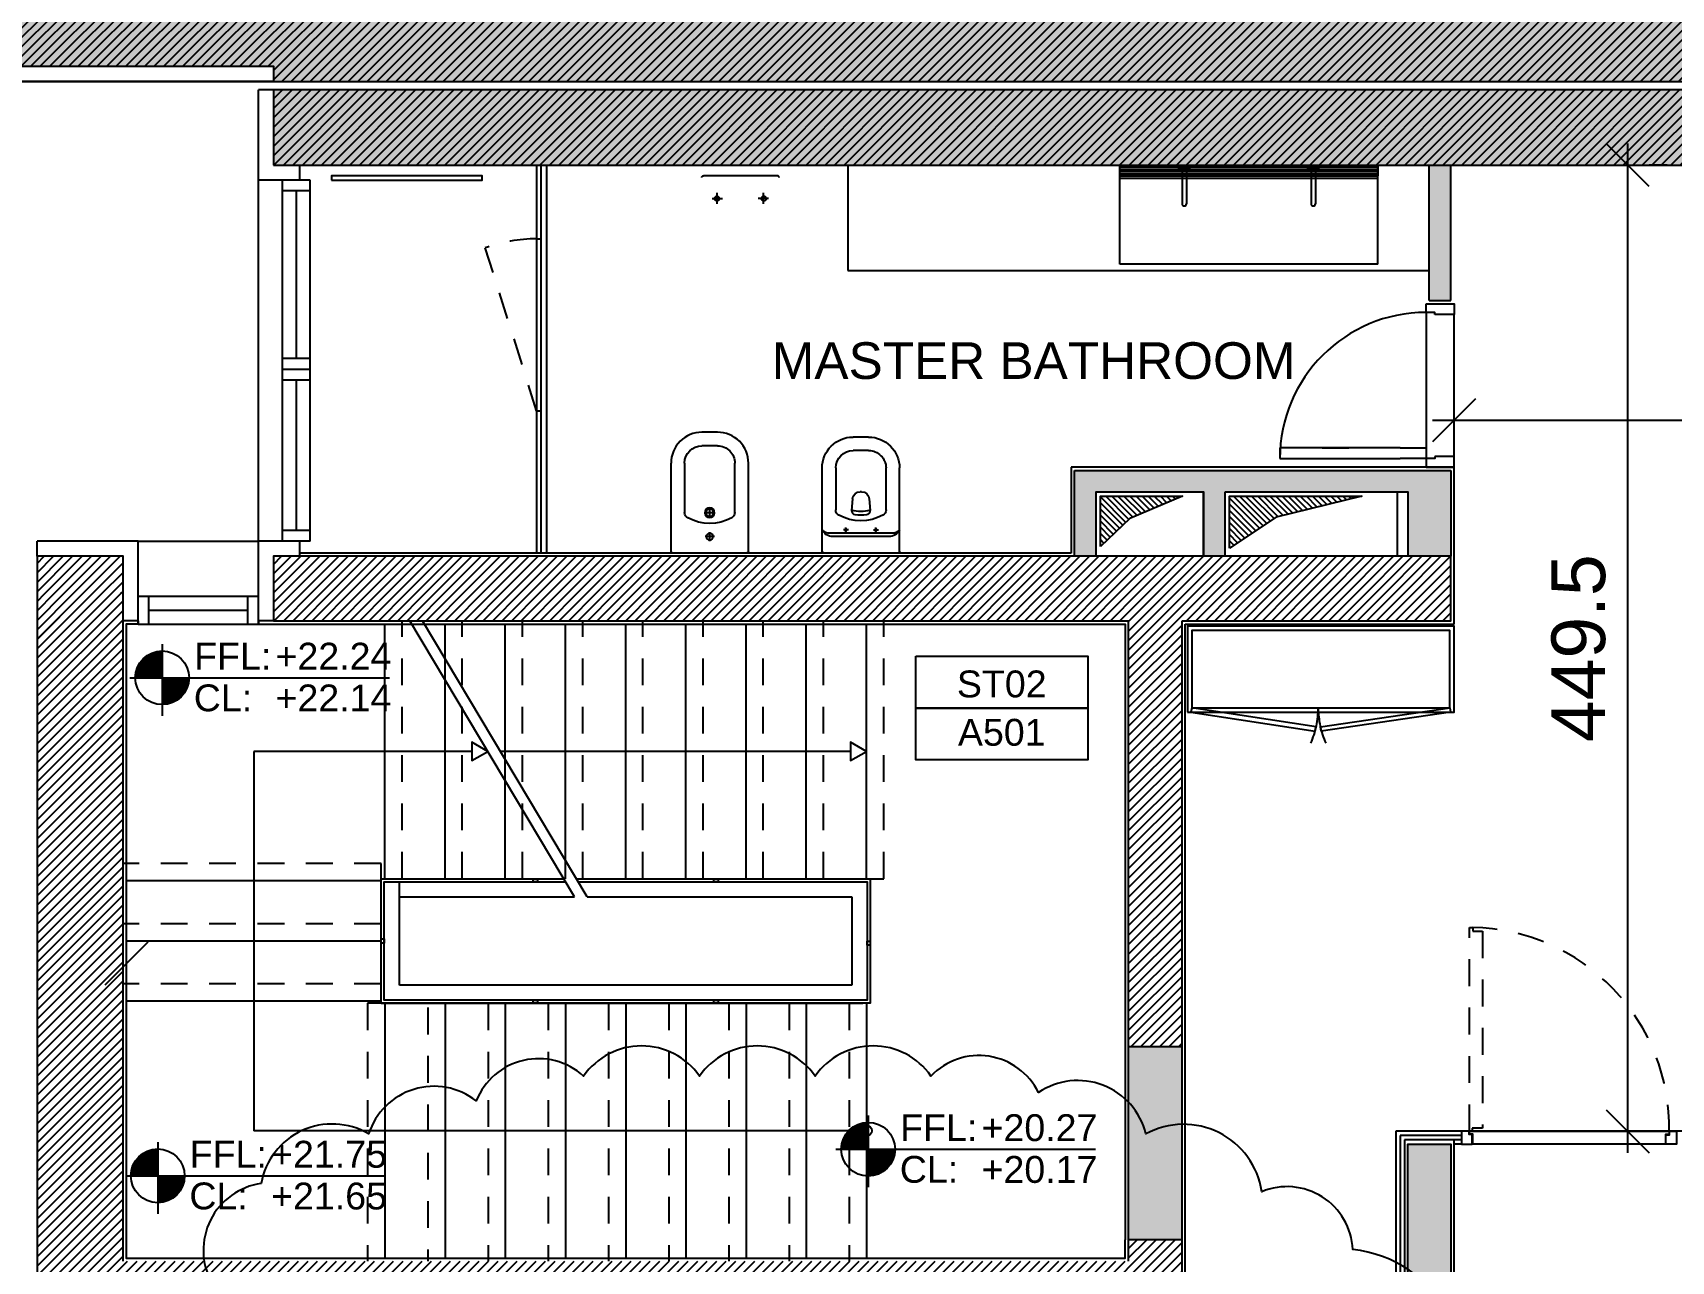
# Model space of a CAD drawing. Extents: x -1.7 to 43, y -165.8 to -101.1.
# Drawn here: x 27.35 to 34.97, y -145.3 to -139.58 of the extents above; entities that cross this region are included whole.
import ezdxf
from ezdxf.enums import TextEntityAlignment as Align

# ---------------------------------------------------------------- set-up
doc = ezdxf.new("R2010")
doc.units = 0
doc.header["$MEASUREMENT"] = 0
doc.header["$PDMODE"] = 35
doc.header["$PDSIZE"] = 0.3
for name, pattern in [('A205$1$HIDDEN2', [0.1875, 0.125, -0.0625]), ('HIDDEN', [0.375, 0.25, -0.125]), ('HIDDEN2', [0.1875, 0.125, -0.0625])]:
    doc.linetypes.add(name, pattern=pattern)
doc.layers.get('0').update_dxf_attribs({"linetype": 'CONTINUOUS'})
doc.layers.get('DEFPOINTS').update_dxf_attribs({"linetype": 'CONTINUOUS'})
for name, color, linetype in [('60%', 7, 'CONTINUOUS'), ('A-ALU', 9, 'CONTINUOUS'), ('A-ANNO-LEVL', 3, 'CONTINUOUS'), ('A-ANNO-STR-TAG', 7, 'CONTINUOUS'), ('A-AREAS', 6, 'CONTINUOUS'), ('a-dim', 3, 'CONTINUOUS'), ('A-DOORS', 1, 'CONTINUOUS'), ('A-FLOR-HRAL', 15, 'CONTINUOUS'), ('A-FLOR-PFIX', 61, 'CONTINUOUS'), ('A-FLOR-PRJ-2', 4, 'CONTINUOUS'), ('A-FLOR-STRS', 40, 'CONTINUOUS'), ('A-FLOR-STRS-ARO', 1, 'CONTINUOUS'), ('A-HATCH-CONC', 8, 'CONTINUOUS'), ('A-PLASTER', 8, 'CONTINUOUS'), ('A-PROJ1H', 9, 'HIDDEN2'), ('A-PROJECTION', 9, 'CONTINUOUS'), ('a-revetement', 1, 'CONTINUOUS'), ('a-shaft', 251, 'CONTINUOUS'), ('A-WALL', 4, 'CONTINUOUS'), ('areaexe', 2, 'CONTINUOUS'), ('DA-FLOR-FIXT', 1, 'CONTINUOUS'), ('DA-FLOR-FURN', 1, 'CONTINUOUS'), ('DA-PLAN-HAT', 21, 'CONTINUOUS'), ('DA-SAN', 4, 'CONTINUOUS'), ('DA-STR', 2, 'CONTINUOUS'), ('DA-WOOD DOOR', 7, 'CONTINUOUS'), ('FURNITURE', 2, 'CONTINUOUS'), ('HATCH', 8, 'CONTINUOUS'), ('PER-TEXT', 7, 'CONTINUOUS'), ('S-2ND-3RD-4-5-6TH$0$A-SHAFT 2-3-4-5-6', 8, 'CONTINUOUS'), ('S-2ND-3RD-4-5-6TH$0$A-STR 2-3-4-5-6', 2, 'CONTINUOUS'), ('WOOD PANELING', 1, 'CONTINUOUS')]:
    doc.layers.add(name, color=color, linetype=linetype)
doc.styles.add('A100-STEXT', font='ARIAL.TTF', dxfattribs={"height": 0.25})
doc.styles.add('BLOCK', font='ARIAL.TTF', dxfattribs={"width": 0.8, "height": 0.25})
doc.styles.add('HANA', font='ARIAL.TTF', dxfattribs={"oblique": 10, "height": 0.25})
doc.dimstyles.new('A100-DIM', dxfattribs={"dimtxt": 0.25, "dimasz": 0.2, "dimexe": 0.1, "dimexo": 0.3, "dimgap": 0.1, "dimtad": 1, "dimlfac": 100, "dimrnd": 0.5, "dimdsep": 46, "dimtxsty": 'A100-STEXT', "dimblk1": 'OBLIQUE', "dimblk2": 'OBLIQUE', "dimsah": 1, "dimcen": -0.05, "dimdle": 0.1, "dimclrd": 15, "dimclre": 15, "dimclrt": 256, "dimadec": 0, "dimazin": 0, "dimtfac": 0.28, "dimtix": 1, "dimtmove": 2, "dimatfit": 3, "dimldrblk": 'OBLIQUE', "dimfxl": 0, "dimtolj": 1, "dimarcsym": 0})
pattern_1 = [(45, (6e-11, -162.350143), (-0.022097087, 0.022097087), [])]
pattern_2 = [(45, (6e-11, -162.350143), (-0.022097087, 0.022097087), [])]
pattern_3 = [(315, (6e-11, -162.350143), (0.014142136, 0.014142136), [])]

# ---------------------------------------------------------------- blocks, each defined once
blk = doc.blocks.new('_OBLIQUE')
at = {"color": 0, "linetype": 'ByBlock'}
blk.add_line((-0.5, -0.5), (0.5, 0.5), dxfattribs=at)
blk = doc.blocks.new('ST_TAG')
at = {"color": 7}
for points in [[(-0.008, 0.00482), (0.008, 0.00482), (0.008, 0), (-0.008, 0)], [(-0.008, 0), (0.008, 0), (0.008, -0.00482), (-0.008, -0.00482)]]:
    blk.add_lwpolyline(points, close=True, dxfattribs=at)
at = {"color": 7, "style": 'BLOCK'}
blk.add_attdef('ST', text='', height=0.0025, dxfattribs=at).set_placement((0, 0.00225), align=Align.MIDDLE)
blk.add_attdef('DWG', text='', height=0.0025, rotation=360, dxfattribs=at).set_placement((0, -0.00225), align=Align.MIDDLE)
blk = doc.blocks.new('LVTAG_P')
for p, q in [((0, 0.00314), (0, -0.00353)), ((-0.00301, 0), (0.02113, 0))]:
    blk.add_line(p, q)
at = {"const_width": 0.0025}
for points in [[(0, 0.00125, 0.414214), (-0.00125, 0, 1)], [(0, -0.00125, 0.414214), (0.00125, 0, 1)]]:
    blk.add_lwpolyline(points, format="xyb", dxfattribs=at)
blk.add_circle((0, 0), 0.0025)
at = {"style": 'BLOCK'}
for s, p in [('FFL:', (0.00297, 0.00076)), ('CL:', (0.00294, -0.00312))]:
    blk.add_text(s, height=0.0025, dxfattribs=at).set_placement(p)
for p in [(0.01054, 0.00076), (0.01054, -0.00313)]:
    blk.add_attdef('+00.00', p, '', height=0.0025, dxfattribs=at)
blk = doc.blocks.new('A$C5D5B19F3')
at = {"layer": 'A-ALU'}
for p, q in [((28.5084, 22.08), (28.5084, 20.4)), ((28.6384, 22.08), (28.5084, 22.08)), ((28.6384, 22.03), (28.5084, 22.03)), ((28.5734, 22.03), (28.5734, 21.25)), ((28.6384, 20.765), (28.6384, 22.08)), ((28.6384, 21.25), (28.5084, 21.25)), ((28.6384, 21.2), (28.5084, 21.2)), ((28.6384, 21.2), (28.5084, 21.2)), ((28.6384, 21.15), (28.5084, 21.15)), ((28.5734, 21.15), (28.5734, 20.45)), ((28.6384, 20.4), (28.6384, 20.765)), ((28.6384, 20.45), (28.5084, 20.45)), ((28.6384, 20.4), (28.5084, 20.4)), ((27.8384, 20.145), (28.3984, 20.145)), ((27.8384, 20.015), (27.8384, 20.145)), ((27.8884, 20.015), (27.8884, 20.145)), ((28.3484, 20.015), (28.3484, 20.145)), ((28.3984, 20.015), (28.3984, 20.145)), ((27.8884, 20.08), (28.3484, 20.08)), ((27.8384, 20.015), (28.3984, 20.015))]:
    blk.add_line(p, q, dxfattribs=at)
blk = doc.blocks.new('A$C30242299')
for p, q in [((0, 351), (0, 9)), ((9, 360), (418.5, 360)), ((188.1, 297), (418.5, 297)), ((54.9, 180), (98.1, 180)), ((76.5, 201.6), (76.5, 158.4)), ((166.5, 180), (209.7, 180)), ((188.1, 201.6), (188.1, 158.4)), ((499.5, 216), (499.5, 144)), ((418.5, 63), (188.1, 63)), ((9, 0), (418.5, 0))]:
    blk.add_line(p, q)
at = {"elevation": 0}
blk.add_lwpolyline([(418.5, 360, -0.414214), (562.5, 216), (562.5, 144, -0.414214), (418.5, 0, -0.414214)], format="xyb", dxfattribs=at)
for centre, radius in [((76.5, 180, 0), 15.8), ((188.1, 180, 0), 22.5), ((188.1, 180, 0), 18)]:
    blk.add_circle(centre, radius)
for centre, radius, start, end in [((9, 351, 0), 9, 90, 180), ((353.3, 180, 0), 215.3, 151.70062, 208.29938), ((189, 268.3, 0), 28.7, 91.68932, 151.42422), ((418.5, 216, 0), 81, 0, 90), ((189, 91.7, 0), 28.7, 208.57578, 268.31068), ((418.5, 144, 0), 81, 270, 0), ((9, 9, 0), 9, 180, 270)]:
    blk.add_arc(centre, radius, start, end)
blk = doc.blocks.new('A$C7C304EB7')
for p, q in [((0, 351), (0, 9)), ((9, 360), (396, 360)), ((76.8, 310.8), (76.8, 49.2)), ((92.6, 328.9), (92.6, 31.1)), ((96.8, 249.7), (119.8, 249.7)), ((108.3, 238.2), (108.3, 261.3)), ((200.6, 297), (396, 297)), ((252.5, 218.8), (198.9, 223.2)), ((285.5, 182.9), (285.5, 177.1)), ((477, 216), (477, 144)), ((540, 216), (540, 144)), ((96.8, 110.2), (119.8, 110.2)), ((108.3, 121.8), (108.3, 98.7)), ((252.5, 141.2), (198.9, 136.8)), ((396, 63), (200.6, 63)), ((9, 0), (396, 0))]:
    blk.add_line(p, q)
at = {"elevation": 0}
for points in [[(198.9, 136.8, -0.395048), (179.6, 152, -0.074647), (179.6, 208, -0.395048), (198.9, 223.2)], [(201, 137, -0.128466), (201, 223)]]:
    blk.add_lwpolyline(points, format="xyb", dxfattribs=at)
for centre in [(108.3, 249.7, 0), (108.3, 110.2, 0)]:
    blk.add_circle(centre, 4.5)
for centre, radius, start, end in [((9, 351, 0), 9, 90, 180), ((131.8, 310.3, 0), 55, 115.29995, 180.54723), ((135.9, 326.5, 0), 43.4, 129.46382, 183.14316), ((396, 216, 0), 144, 0, 90), ((365.8, 180, 0), 215.3, 151.70062, 208.29938), ((201.4, 268.3, 0), 28.7, 91.68932, 151.42422), ((396, 216, 0), 81, 0, 90), ((249.5, 182.9, 0), 36, 0, 85.23636), ((249.5, 177.1, 0), 36, 274.76364, 0), ((201.4, 91.7, 0), 28.7, 208.57578, 268.31068), ((396, 144, 0), 81, 270, 0), ((396, 144, 0), 144, 270, 0), ((9, 9, 0), 9, 180, 270), ((131.8, 49.7, 0), 55, 179.45277, 244.70005), ((135.9, 33.5, 0), 43.4, 176.85684, 230.53618)]:
    blk.add_arc(centre, radius, start, end)
blk = doc.blocks.new('A$C1806272C')
at = {"layer": 'DA-SAN', "xscale": -0.0009999999999763531, "yscale": 0.0009999999999763531, "zscale": 0.001000000000001222, "rotation": 180}
for name, p in [('A$C30242299', (-0.54, 0.8829)), ('A$C7C304EB7', (-0.54, 0.18))]:
    blk.add_blockref(name, p, dxfattribs=at)
blk = doc.blocks.new('*D230')
at = {"layer": '60%', "color": 15, "lineweight": -2}
for p, q in [((34.7656, -140.1001), (34.7656, -144.7951)), ((34.9497, -140.2001), (34.8656, -140.2001)), ((34.9497, -144.6951), (34.8656, -144.6951))]:
    blk.add_line(p, q, dxfattribs=at)
at = {"layer": 'DEFPOINTS', "color": 0}
for p in [(34.6497, -140.2001), (34.6497, -144.6951), (34.7656, -144.6951)]:
    blk.add_point(p, dxfattribs=at)
at = {"layer": '60%', "color": 15, "lineweight": -2, "xscale": 0.2, "yscale": 0.2, "zscale": 0.2}
for p, rotation in [((34.7656, -140.2001), 90), ((34.7656, -144.6951), 270)]:
    blk.add_blockref('_OBLIQUE', p, dxfattribs=dict(at, rotation=rotation))
at = {"layer": '60%', "insert": (34.5379, -142.4476), "char_height": 0.25, "attachment_point": 5, "rotation": 90, "style": 'A100-STEXT'}
blk.add_mtext('\\A1;449.5', dxfattribs=at)
blk = doc.blocks.new('*D231')
at = {"layer": '60%', "color": 15, "lineweight": -2}
for p, q in [((33.9584, -141.3051), (33.9584, -141.2868)), ((38.9534, -141.3051), (38.9534, -141.2868)), ((33.8584, -141.3868), (39.0534, -141.3868))]:
    blk.add_line(p, q, dxfattribs=at)
at = {"layer": 'DEFPOINTS', "color": 0}
for p in [(38.9534, -141.3868), (33.9584, -141.6051), (38.9534, -141.6051)]:
    blk.add_point(p, dxfattribs=at)
at = {"layer": '60%', "color": 15, "lineweight": -2, "xscale": 0.2, "yscale": 0.2, "zscale": 0.2, "rotation": 180}
blk.add_blockref('_OBLIQUE', (33.9584, -141.3868), dxfattribs=at)
at = {"layer": '60%', "color": 15, "lineweight": -2, "xscale": 0.2, "yscale": 0.2, "zscale": 0.2}
blk.add_blockref('_OBLIQUE', (38.9534, -141.3868), dxfattribs=at)
at = {"layer": '60%', "insert": (36.4559, -141.1592), "char_height": 0.25, "attachment_point": 5, "style": 'A100-STEXT'}
blk.add_mtext('\\A1;499.5', dxfattribs=at)

msp = doc.modelspace()

# ---------------------------------------------------------------- hatches: boundary and pattern name
at = {"layer": 'A-HATCH-CONC'}
h = msp.add_hatch(dxfattribs=at)
h.set_pattern_fill('ANSI31', color=256, scale=0.25, style=0)
h.set_pattern_definition(pattern_1)
h.paths.add_polyline_path([(41.83837, -139.41014), (26.70837, -139.41014), (26.70837, -139.74014), (28.46837, -139.74014), (28.46837, -139.81014), (41.83837, -139.81014)])
h = msp.add_hatch(dxfattribs=at)
h.set_pattern_fill('ANSI31', color=256, scale=0.25, style=0)
h.set_pattern_definition(pattern_2)
h.paths.add_polyline_path([(41.83837, -139.41014), (26.70837, -139.41014), (26.70837, -139.74014), (28.46837, -139.74014), (28.46837, -139.81014), (41.83837, -139.81014)])
h = msp.add_hatch(dxfattribs=at)
h.set_pattern_fill('ANSI31', color=256, scale=0.25, style=0)
h.set_pattern_definition(pattern_1)
h.paths.add_polyline_path([(41.83837, -139.85014), (28.46837, -139.85014), (28.46837, -140.20014), (41.83837, -140.20014)])
h = msp.add_hatch(dxfattribs=at)
h.set_pattern_fill('ANSI31', color=256, scale=0.25, style=0)
h.set_pattern_definition(pattern_1)
h.paths.add_polyline_path([(41.83837, -139.85014), (28.46837, -139.85014), (28.46837, -140.20014), (41.83837, -140.20014)])
h = msp.add_hatch(dxfattribs=at)
h.set_pattern_fill('ANSI31', color=256, scale=0.25, style=0)
h.set_pattern_definition(pattern_2)
h.paths.add_polyline_path([(41.83837, -139.85014), (28.46837, -139.85014), (28.46837, -140.20014), (41.83837, -140.20014)])
h = msp.add_hatch(dxfattribs=at)
h.set_pattern_fill('ANSI31', color=256, scale=0.25, style=0)
h.set_pattern_definition(pattern_2)
h.paths.add_polyline_path([(27.76837, -142.02014), (27.43837, -142.02014), (27.36837, -142.02014), (27.36837, -142.19356), (27.76837, -142.19356)])
h = msp.add_hatch(dxfattribs=at)
h.set_pattern_fill('ANSI31', color=256, scale=0.25, style=0)
h.set_pattern_definition(pattern_2)
h.paths.add_polyline_path([(33.94337, -142.02014), (33.69337, -142.02014), (33.69337, -142.02014), (32.89337, -142.02014), (32.79337, -142.02014), (32.79337, -142.02014), (32.29337, -142.02014), (28.46837, -142.02014), (28.46837, -142.19356), (33.94337, -142.19356)])
h = msp.add_hatch(dxfattribs=at)
h.set_pattern_fill('ANSI31', color=256, scale=0.25, style=0)
h.set_pattern_definition(pattern_2)
h.paths.add_polyline_path([(27.76837, -145.70014), (29.36837, -145.70014), (29.36837, -145.65014), (29.66837, -145.65014), (29.66837, -146.05014), (29.91837, -146.05014), (29.91837, -145.70014), (32.69337, -145.70014), (32.69337, -145.20014), (32.44337, -145.20014), (32.44337, -145.30014), (27.76837, -145.30014), (27.76837, -142.19356), (27.36837, -142.19356), (27.36837, -158.78014), (27.76837, -158.78014), (27.76837, -149.50014), (29.61837, -149.50014), (29.91837, -149.50014), (29.91837, -149.25014), (29.91837, -148.85014), (29.66837, -148.85014), (29.66837, -149.25014), (29.36837, -149.25014), (29.36837, -149.20014), (27.76837, -149.20014)])
h = msp.add_hatch(dxfattribs=at)
h.set_pattern_fill('ANSI31', color=256, scale=0.25, style=0)
h.set_pattern_definition(pattern_2)
h.paths.add_polyline_path([(32.69337, -142.32014), (33.94337, -142.32014), (33.94337, -142.19356), (28.46837, -142.19356), (28.46837, -142.32014), (32.44337, -142.32014), (32.44337, -144.30014), (32.69337, -144.30014)])
at = {"layer": 'a-shaft'}
h = msp.add_hatch(dxfattribs=at)
h.set_pattern_fill('_USER', color=256, scale=0.02, angle=315, style=0, pattern_type=0)
h.set_pattern_definition(pattern_3)
h.paths.add_polyline_path([(32.69534, -141.74014), (32.31337, -141.74014), (32.31337, -141.97382), (32.45094, -141.8442)])
h = msp.add_hatch(dxfattribs=at)
h.set_pattern_fill('_USER', color=256, scale=0.02, angle=315, style=0, pattern_type=0)
h.set_pattern_definition(pattern_3)
h.paths.add_polyline_path([(33.52885, -141.74014), (32.91337, -141.74014), (32.91337, -141.98284), (33.13076, -141.83839)])
at = {"layer": 'DA-PLAN-HAT'}
for points in [[(33.94337, -140.20014), (33.84337, -140.20014), (33.84337, -140.83014), (33.94337, -140.83014)], [(33.94337, -141.62014), (32.19337, -141.62014), (32.19337, -142.02014), (32.29337, -142.02014), (32.29337, -141.72014), (32.79337, -141.72014), (32.79337, -142.02014), (32.89337, -142.02014), (32.89337, -141.72014), (33.74337, -141.72014), (33.74337, -142.02014), (33.94337, -142.02014)], [(32.69337, -144.30014), (32.44337, -144.30014), (32.44337, -145.20014), (32.69337, -145.20014)]]:
    msp.add_hatch(color=256, dxfattribs=at).paths.add_polyline_path(points)
h = msp.add_hatch(color=256, dxfattribs=at)
h.paths.add_polyline_path([(33.94337, -145.55014), (33.94337, -144.75514), (33.74337, -144.75514), (33.74337, -149.35014), (32.49337, -149.35014), (32.49337, -149.75014), (32.64837, -149.75014), (32.64837, -149.50014), (33.41837, -149.50014), (33.94337, -149.50014)])
h.paths.add_polyline_path([(33.26837, -149.75014), (29.71837, -149.75014), (29.71837, -149.50014), (29.61837, -149.50014), (29.61837, -149.75014), (27.76837, -149.75014), (27.76837, -149.90014), (30.01837, -149.90014), (30.01837, -150.55014), (30.16837, -150.55014), (30.16837, -149.90014), (33.26837, -149.90014)])
h.paths.add_polyline_path([(33.26837, -150.63014), (33.41837, -150.63014), (33.41837, -149.50014), (33.26837, -149.50014)])
at = {"layer": 'HATCH'}
for points in [[(41.83837, -139.41014), (26.70837, -139.41014), (26.70837, -139.74014), (28.46837, -139.74014), (28.46837, -139.81014), (41.83837, -139.81014)], [(41.83837, -139.85014), (28.46837, -139.85014), (28.46837, -140.20014), (41.83837, -140.20014)]]:
    msp.add_hatch(color=256, dxfattribs=at).paths.add_polyline_path(points)

# ---------------------------------------------------------------- linework, layer by layer
for points in [[(30.45978, -140.25754, 0), (30.45982, -140.25729, 0), (30.45996, -140.25661, 0), (30.46026, -140.25563, 0), (30.46073, -140.25446, 0), (30.46143, -140.25323, 0), (30.46238, -140.25206, 0), (30.46363, -140.25108, 0), (30.46522, -140.2504, 0), (30.46718, -140.25014, 0)], [(30.81237, -140.25014, 0), (30.80054, -140.25014, 0), (30.76881, -140.25014, 0), (30.72288, -140.25014, 0), (30.66842, -140.25014, 0), (30.61113, -140.25014, 0), (30.55667, -140.25014, 0), (30.51074, -140.25014, 0), (30.47902, -140.25014, 0), (30.46718, -140.25014, 0)], [(30.81978, -140.25754, 0), (30.81974, -140.25729, 0), (30.81959, -140.25661, 0), (30.8193, -140.25563, 0), (30.81882, -140.25446, 0), (30.81813, -140.25323, 0), (30.81717, -140.25206, 0), (30.81592, -140.25108, 0), (30.81433, -140.2504, 0), (30.81237, -140.25014, 0)], [(30.50875, -140.35549, 0), (30.5104, -140.35549, 0), (30.51482, -140.35549, 0), (30.52123, -140.35549, 0), (30.52882, -140.35549, 0), (30.5368, -140.35549, 0), (30.54439, -140.35549, 0), (30.55079, -140.35549, 0), (30.55521, -140.35549, 0), (30.55686, -140.35549, 0)], [(30.53003, -140.34439, 0), (30.53203, -140.34457, 0), (30.53391, -140.34508, 0), (30.53564, -140.34591, 0), (30.53719, -140.347, 0), (30.53852, -140.34834, 0), (30.53962, -140.34989, 0), (30.54044, -140.35162, 0), (30.54096, -140.3535, 0), (30.54114, -140.35549, 0), (30.54114, -140.35549, 0), (30.54096, -140.35749, 0), (30.54044, -140.35937, 0), (30.53962, -140.3611, 0), (30.53852, -140.36265, 0), (30.53719, -140.36398, 0), (30.53564, -140.36508, 0), (30.53391, -140.3659, 0), (30.53203, -140.36642, 0), (30.53003, -140.36659, 0), (30.53003, -140.36659, 0), (30.52804, -140.36642, 0), (30.52616, -140.3659, 0), (30.52443, -140.36508, 0), (30.52288, -140.36398, 0), (30.52154, -140.36265, 0), (30.52045, -140.3611, 0), (30.51962, -140.35937, 0), (30.51911, -140.35749, 0), (30.51893, -140.35549, 0), (30.51893, -140.35549, 0), (30.51911, -140.3535, 0), (30.51962, -140.35162, 0), (30.52045, -140.34989, 0), (30.52154, -140.34834, 0), (30.52288, -140.347, 0), (30.52443, -140.34591, 0), (30.52616, -140.34508, 0), (30.52804, -140.34457, 0), (30.53003, -140.34439, 0)], [(30.53096, -140.38047, 0), (30.53096, -140.3787, 0), (30.53096, -140.37393, 0), (30.53096, -140.36704, 0), (30.53096, -140.35887, 0), (30.53096, -140.35027, 0), (30.53096, -140.34209, 0), (30.53096, -140.3352, 0), (30.53096, -140.33044, 0), (30.53096, -140.32866, 0)], [(30.76966, -140.35549, 0), (30.76801, -140.35549, 0), (30.76359, -140.35549, 0), (30.75719, -140.35549, 0), (30.7496, -140.35549, 0), (30.74161, -140.35549, 0), (30.73402, -140.35549, 0), (30.72762, -140.35549, 0), (30.7232, -140.35549, 0), (30.72155, -140.35549, 0)], [(30.74838, -140.34439, 0), (30.75038, -140.34457, 0), (30.75226, -140.34508, 0), (30.75399, -140.34591, 0), (30.75554, -140.347, 0), (30.75687, -140.34834, 0), (30.75797, -140.34989, 0), (30.75879, -140.35162, 0), (30.75931, -140.3535, 0), (30.75949, -140.35549, 0), (30.75949, -140.35549, 0), (30.75931, -140.35749, 0), (30.75879, -140.35937, 0), (30.75797, -140.3611, 0), (30.75687, -140.36265, 0), (30.75554, -140.36398, 0), (30.75399, -140.36508, 0), (30.75226, -140.3659, 0), (30.75038, -140.36642, 0), (30.74838, -140.36659, 0), (30.74838, -140.36659, 0), (30.74639, -140.36642, 0), (30.74451, -140.3659, 0), (30.74278, -140.36508, 0), (30.74123, -140.36398, 0), (30.73989, -140.36265, 0), (30.7388, -140.3611, 0), (30.73797, -140.35937, 0), (30.73746, -140.35749, 0), (30.73728, -140.35549, 0), (30.73728, -140.35549, 0), (30.73746, -140.3535, 0), (30.73797, -140.35162, 0), (30.7388, -140.34989, 0), (30.73989, -140.34834, 0), (30.74123, -140.347, 0), (30.74278, -140.34591, 0), (30.74451, -140.34508, 0), (30.74639, -140.34457, 0), (30.74838, -140.34439, 0)], [(30.74746, -140.38047, 0), (30.74746, -140.3787, 0), (30.74746, -140.37393, 0), (30.74746, -140.36704, 0), (30.74746, -140.35887, 0), (30.74746, -140.35027, 0), (30.74746, -140.34209, 0), (30.74746, -140.3352, 0), (30.74746, -140.33044, 0), (30.74746, -140.32866, 0)]]:
    msp.add_polyline3d(points)
at = {"layer": 'A-ALU'}
for p, q in [((29.69151, -140.20014), (29.69151, -142.00514)), ((29.71151, -140.20014), (29.71151, -142.00514)), ((28.63837, -140.27014), (28.50837, -140.27014)), ((28.63837, -140.32014), (28.50837, -140.32014)), ((29.69151, -140.54274), (29.71151, -140.54274)), ((29.69151, -141.34274), (29.71151, -141.34274))]:
    msp.add_line(p, q, dxfattribs=at)
at = {"layer": 'A-ALU', "linetype": 'HIDDEN2'}
msp.add_line((29.69151, -141.34274), (29.45299, -140.58463), dxfattribs=at)
msp.add_arc((29.69151, -141.24274), 0.7, 90.000011, 109.921303, dxfattribs=at)
at = {"layer": 'A-AREAS'}
msp.add_line((26.63837, -139.81014), (41.90837, -139.81014), dxfattribs=at)
at = {"layer": 'a-dim', "color": 15}
msp.add_line((27.78337, -143.61764), (27.78337, -144.01589), dxfattribs=at)
at = {"layer": 'A-DOORS', "color": 8}
for p, q in [((33.82837, -140.88514), (33.82837, -141.56514)), ((33.95837, -141.55514), (33.95837, -140.89514))]:
    msp.add_line(p, q, dxfattribs=at)
at = {"layer": 'A-DOORS'}
for p, q in [((33.14837, -141.51514), (33.14837, -141.56514)), ((33.26837, -141.51514), (33.14837, -141.51514)), ((33.14837, -141.56514), (33.26837, -141.56514)), ((33.70837, -141.51514), (33.26837, -141.51514)), ((33.26837, -141.56514), (33.70837, -141.56514)), ((33.34537, -141.51514), (33.46837, -141.51514)), ((33.34537, -141.56514), (33.46837, -141.56514)), ((33.70837, -141.51514), (33.82837, -141.51514)), ((33.82837, -141.56514), (33.70837, -141.56514)), ((33.82837, -141.51514), (33.82837, -141.56514))]:
    msp.add_line(p, q, dxfattribs=at)
for points in [[(33.86837, -140.89514), (33.86837, -140.88514), (33.82837, -140.88514), (33.82837, -140.84514)], [(33.82837, -140.84514), (33.95837, -140.84514), (33.95837, -140.89514), (33.86837, -140.89514)], [(33.86837, -141.55514), (33.86837, -141.56514), (33.82837, -141.56514), (33.82837, -141.60514)], [(33.82837, -141.60514), (33.95837, -141.60514), (33.95837, -141.55514), (33.86837, -141.55514)]]:
    msp.add_lwpolyline(points, dxfattribs=at)
msp.add_arc((33.82867, -141.56545), 0.6803, 90.025443, 179.974557, dxfattribs=at)
at = {"layer": 'A-FLOR-HRAL'}
for p, q in [((29.86847, -143.60504), (29.10263, -142.32002)), ((29.92605, -143.60504), (29.16022, -142.32002)), ((29.05337, -144.01504), (29.05337, -143.53504)), ((29.05337, -143.60504), (29.86847, -143.60504)), ((29.92605, -143.60504), (31.15837, -143.60504)), ((31.15837, -143.60504), (31.15837, -144.01504)), ((31.15837, -144.01504), (29.05337, -144.01504)), ((28.96837, -144.10004), (31.20837, -144.10004))]:
    msp.add_line(p, q, dxfattribs=at)
for points in [[(30.01539, -143.52004), (31.24337, -143.52004), (31.24337, -144.10004), (28.96837, -144.10004), (28.96837, -143.52004), (29.81781, -143.52004)], [(29.87539, -143.52004), (31.24337, -143.52004), (31.24337, -144.10004), (28.96837, -144.10004), (28.96837, -143.52004), (29.81781, -143.52004)], [(29.88433, -143.53504), (31.22837, -143.53504), (31.22837, -144.08504), (28.98337, -144.08504), (28.98337, -143.53504), (29.82675, -143.53504)], [(29.87539, -143.52004), (29.95781, -143.52004)]]:
    msp.add_lwpolyline(points, dxfattribs=at)
for points in [[(29.67587, -143.53504), (29.67587, -143.52004), (29.69587, -143.52004), (29.69587, -143.53504)], [(30.51587, -143.53504), (30.51587, -143.52004), (30.53587, -143.52004), (30.53587, -143.53504)], [(28.96837, -143.80004), (28.98337, -143.80004), (28.98337, -143.82004), (28.96837, -143.82004)], [(31.22837, -143.81004), (31.24337, -143.81004), (31.24337, -143.83004), (31.22837, -143.83004)], [(29.67587, -144.10004), (29.67587, -144.08504), (29.69587, -144.08504), (29.69587, -144.10004)], [(30.51587, -144.10004), (30.51587, -144.08504), (30.53587, -144.08504), (30.53587, -144.10004)]]:
    msp.add_lwpolyline(points, close=True, dxfattribs=at)
at = {"layer": 'A-FLOR-PFIX'}
msp.add_lwpolyline([(28.73837, -140.27014), (29.43837, -140.27014), (29.43837, -140.25014), (28.73837, -140.25014)], close=True, dxfattribs=at)
at = {"layer": 'A-FLOR-PRJ-2', "color": 8, "linetype": 'A205$1$HIDDEN2'}
for p, q in [((32.40337, -140.25014), (32.40337, -140.20014)), ((33.60337, -140.25014), (32.40337, -140.25014))]:
    msp.add_line(p, q, dxfattribs=at)
at = {"layer": 'A-FLOR-STRS'}
for p, q in [((28.98587, -143.52004), (28.98587, -142.33504)), ((29.26587, -143.52004), (29.26587, -142.33504)), ((29.54587, -143.52004), (29.54587, -142.33504)), ((29.82587, -143.52004), (29.82587, -142.33504)), ((30.10587, -143.52004), (30.10587, -142.33504)), ((30.38587, -143.52004), (30.38587, -142.33504)), ((30.66587, -143.52004), (30.66587, -142.33504)), ((30.94587, -143.52004), (30.94587, -142.33504)), ((31.22587, -143.52004), (31.22587, -142.33504)), ((28.96837, -143.53004), (27.78337, -143.53004)), ((28.96837, -143.81004), (27.78337, -143.81004)), ((28.96837, -144.09004), (27.78337, -144.09004)), ((28.98587, -144.10004), (28.98587, -145.28504)), ((29.26587, -144.10004), (29.26587, -145.28504)), ((29.54587, -144.10004), (29.54587, -145.28504)), ((29.82587, -144.10004), (29.82587, -145.28504)), ((30.10587, -144.10004), (30.10587, -145.28504)), ((30.38587, -144.10004), (30.38587, -145.28504)), ((30.66587, -144.10004), (30.66587, -145.28504)), ((30.94587, -144.10004), (30.94587, -145.28504)), ((31.22587, -144.10004), (31.22587, -145.28504))]:
    msp.add_line(p, q, dxfattribs=at)
at = {"layer": 'A-FLOR-STRS-ARO'}
for p, q in [((28.37587, -142.92754), (28.37587, -144.69254)), ((29.3897, -142.92754), (28.37587, -142.92754)), ((31.15087, -142.92754), (29.52228, -142.92754)), ((31.22587, -144.69254), (28.37587, -144.69254))]:
    msp.add_line(p, q, dxfattribs=at)
for points in [[(29.4647, -142.92754), (29.3897, -142.88424), (29.3897, -142.97084)], [(31.22587, -142.92754), (31.15087, -142.88424), (31.15087, -142.97084)]]:
    msp.add_lwpolyline(points, close=True, dxfattribs=at)
msp.add_circle((31.22587, -144.69254), 0.025, dxfattribs=at)
at = {"layer": 'A-HATCH-CONC'}
for p, q in [((27.36837, -142.22962), (27.40443, -142.19356)), ((27.36837, -142.27381), (27.44862, -142.19356)), ((27.36837, -142.31801), (27.49281, -142.19356)), ((27.36837, -142.3622), (27.53701, -142.19356)), ((27.36837, -142.4064), (27.5812, -142.19356)), ((27.36837, -142.45059), (27.6254, -142.19356)), ((27.36837, -142.49478), (27.66959, -142.19356)), ((27.36837, -142.53898), (27.71378, -142.19356)), ((27.36837, -142.58317), (27.75798, -142.19356)), ((27.36837, -142.62737), (27.76837, -142.22737)), ((27.36837, -142.67156), (27.76837, -142.27156)), ((27.36837, -142.71576), (27.76837, -142.31576)), ((27.36837, -142.75995), (27.76837, -142.35995)), ((27.36837, -142.80414), (27.76837, -142.40414)), ((27.36837, -142.84834), (27.76837, -142.44834)), ((27.36837, -142.89253), (27.76837, -142.49253)), ((27.36837, -142.93673), (27.76837, -142.53673)), ((27.36837, -142.98092), (27.76837, -142.58092)), ((27.36837, -143.02511), (27.76837, -142.62511)), ((27.36837, -143.06931), (27.76837, -142.66931)), ((27.36837, -143.1135), (27.76837, -142.7135)), ((27.36837, -143.1577), (27.76837, -142.7577)), ((27.36837, -143.20189), (27.76837, -142.80189)), ((27.36837, -143.24609), (27.76837, -142.84609)), ((27.36837, -143.29028), (27.76837, -142.89028)), ((27.36837, -143.33447), (27.76837, -142.93447)), ((27.36837, -143.37867), (27.76837, -142.97867)), ((27.36837, -143.42286), (27.76837, -143.02286)), ((27.36837, -143.46706), (27.76837, -143.06706)), ((27.36837, -143.51125), (27.76837, -143.11125)), ((27.36837, -143.55544), (27.76837, -143.15544)), ((27.36837, -143.59964), (27.76837, -143.19964)), ((27.36837, -143.64383), (27.76837, -143.24383)), ((27.36837, -143.68803), (27.76837, -143.28803)), ((27.36837, -143.73222), (27.76837, -143.33222)), ((27.36837, -143.77642), (27.76837, -143.37642)), ((27.36837, -143.82061), (27.76837, -143.42061)), ((27.36837, -143.8648), (27.76837, -143.4648)), ((27.36837, -143.909), (27.76837, -143.509)), ((27.36837, -143.95319), (27.76837, -143.55319)), ((27.36837, -143.99739), (27.76837, -143.59739)), ((27.36837, -144.04158), (27.76837, -143.64158)), ((27.36837, -144.08577), (27.76837, -143.68577)), ((27.36837, -144.12997), (27.76837, -143.72997)), ((27.36837, -144.17416), (27.76837, -143.77416)), ((27.36837, -144.21836), (27.76837, -143.81836)), ((27.36837, -144.26255), (27.76837, -143.86255)), ((27.36837, -144.30675), (27.76837, -143.90675)), ((27.36837, -144.35094), (27.76837, -143.95094)), ((27.36837, -144.39513), (27.76837, -143.99513)), ((27.36837, -144.43933), (27.76837, -144.03933)), ((27.36837, -144.48352), (27.76837, -144.08352)), ((27.36837, -144.52772), (27.76837, -144.12772)), ((27.36837, -144.57191), (27.76837, -144.17191)), ((27.36837, -144.6161), (27.76837, -144.2161)), ((27.36837, -144.6603), (27.76837, -144.2603)), ((27.36837, -144.70449), (27.76837, -144.30449)), ((27.36837, -144.74869), (27.76837, -144.34869)), ((27.36837, -144.79288), (27.76837, -144.39288)), ((27.36837, -144.83708), (27.76837, -144.43708)), ((27.36837, -144.88127), (27.76837, -144.48127)), ((27.36837, -144.92546), (27.76837, -144.52546)), ((27.36837, -144.96966), (27.76837, -144.56966)), ((27.36837, -145.01385), (27.76837, -144.61385)), ((27.36837, -145.05805), (27.76837, -144.65805)), ((27.36837, -145.10224), (27.76837, -144.70224)), ((27.36837, -145.14644), (27.76837, -144.74643)), ((27.36837, -145.19063), (27.76837, -144.79063)), ((27.36837, -145.23482), (27.76837, -144.83482)), ((27.36837, -145.27902), (27.76837, -144.87902)), ((27.36837, -145.32321), (27.76837, -144.92321)), ((27.36837, -145.36741), (27.76837, -144.96741)), ((27.36837, -145.4116), (27.76837, -145.0116)), ((27.36837, -145.45579), (27.76837, -145.05579)), ((27.36837, -145.49999), (27.76837, -145.09999)), ((27.36837, -145.54418), (27.76837, -145.14418)), ((27.36837, -145.58838), (27.76837, -145.18838)), ((27.36837, -145.63257), (27.76837, -145.23257)), ((27.36837, -145.67677), (27.76837, -145.27677))]:
    msp.add_line(p, q, dxfattribs=at)
at = {"layer": 'A-PLASTER'}
for p, q in [((33.95837, -141.60514), (32.17837, -141.60514)), ((32.17837, -141.60514), (32.17837, -142.00514)), ((32.17837, -141.60514), (32.17837, -142.00514)), ((33.95837, -142.33514), (33.95837, -141.60514)), ((31.26837, -142.00514), (28.58837, -142.00514)), ((32.17837, -142.00514), (31.26837, -142.00514)), ((32.17837, -142.00514), (31.60337, -142.00514)), ((27.78337, -142.33514), (27.78337, -145.28514)), ((32.70837, -142.33514), (33.95837, -142.33514)), ((33.72837, -144.73514), (33.72837, -149.33014)), ((33.95837, -144.73514), (33.72837, -144.73514)), ((33.95837, -145.53514), (33.95837, -144.73514))]:
    msp.add_line(p, q, dxfattribs=at)
for points in [[(27.83837, -142.32014), (27.83837, -142.33514), (27.78337, -142.33514), (27.78337, -145.28514), (32.42837, -145.28514), (32.42837, -145.20014)], [(28.39837, -142.32014), (28.39837, -142.33514), (32.42837, -142.33514), (32.42837, -145.20014)], [(29.93337, -149.50014), (29.93337, -145.71514), (32.70837, -145.71514), (32.70837, -142.33514)]]:
    msp.add_lwpolyline(points, dxfattribs=at)
at = {"layer": 'A-PROJ1H'}
for p, q in [((29.06587, -143.52004), (29.06587, -142.32004)), ((29.34587, -143.52004), (29.34587, -142.32004)), ((29.62587, -143.52004), (29.62587, -142.32004)), ((29.90587, -143.52004), (29.90587, -142.32004)), ((30.18587, -143.52004), (30.18587, -142.32004)), ((30.46587, -143.52004), (30.46587, -142.32004)), ((30.74587, -143.52004), (30.74587, -142.32004)), ((31.02587, -143.52004), (31.02587, -142.32004)), ((31.30587, -143.52004), (31.30587, -142.32004)), ((28.96837, -143.45004), (27.76837, -143.45004)), ((28.96837, -143.52004), (28.96837, -143.45004)), ((31.24337, -143.52004), (31.30587, -143.52004)), ((28.96837, -143.73004), (27.76837, -143.73004)), ((28.96837, -144.01004), (27.76837, -144.01004)), ((28.90587, -144.10004), (28.90587, -145.30004)), ((28.96837, -144.10004), (28.90587, -144.10004)), ((29.18587, -144.12004), (29.18587, -145.30004)), ((29.46587, -144.10004), (29.46587, -145.30004)), ((29.74587, -144.10004), (29.74587, -145.30004)), ((30.02587, -144.10004), (30.02587, -145.30004)), ((30.30587, -144.10004), (30.30587, -145.30004)), ((30.58587, -144.10004), (30.58587, -145.30004)), ((30.86587, -144.10004), (30.86587, -145.30004)), ((31.14587, -144.10004), (31.14587, -145.30004))]:
    msp.add_line(p, q, dxfattribs=at)
at = {"layer": 'A-PROJECTION', "ltscale": 4}
for p, q in [((28.39837, -141.95014), (28.39837, -140.27014)), ((27.83837, -141.95014), (28.39837, -141.95014))]:
    msp.add_line(p, q, dxfattribs=at)
at = {"layer": 'a-revetement'}
for p, q in [((28.46837, -139.81014), (26.63837, -139.81014)), ((28.46837, -139.81014), (26.63837, -139.81014)), ((28.46837, -139.81014), (26.63837, -139.81014)), ((28.39837, -140.27014), (28.39837, -139.85014)), ((28.46837, -139.85014), (28.39837, -139.85014)), ((28.39837, -140.27014), (28.39837, -139.85014)), ((28.46837, -139.85014), (28.39837, -139.85014)), ((28.39837, -140.27014), (28.39837, -139.85014)), ((28.46837, -139.85014), (28.39837, -139.85014)), ((28.58837, -140.27014), (28.39837, -140.27014)), ((28.58837, -140.27014), (28.39837, -140.27014)), ((28.58837, -140.27014), (28.39837, -140.27014)), ((27.36837, -142.02014), (27.36837, -141.95014)), ((27.83837, -141.95014), (27.36837, -141.95014))]:
    msp.add_line(p, q, dxfattribs=at)
at = {"layer": 'a-revetement', "ltscale": 4}
for p, q in [((28.58837, -140.20014), (28.58837, -140.27014)), ((28.58837, -140.20014), (28.58837, -140.27014)), ((28.58837, -140.20014), (28.58837, -140.27014)), ((27.83837, -142.32014), (27.83837, -141.95014)), ((28.39837, -142.32014), (28.39837, -141.95014)), ((28.58837, -141.95014), (28.39837, -141.95014)), ((28.58837, -141.95014), (28.58837, -142.02014)), ((27.83837, -142.32014), (27.76837, -142.32014)), ((28.46837, -142.32014), (28.39837, -142.32014))]:
    msp.add_line(p, q, dxfattribs=at)
at = {"layer": 'a-shaft'}
for points in [[(32.31337, -141.97382), (32.31337, -141.74014), (32.69534, -141.74014), (32.45094, -141.8442)], [(32.91337, -141.98284), (32.91337, -141.74014), (33.52885, -141.74014), (33.13076, -141.83839)]]:
    msp.add_lwpolyline(points, close=True, dxfattribs=at)
at = {"layer": 'A-WALL'}
for p, q in [((33.84337, -140.83014), (33.84337, -140.20014)), ((33.94337, -140.83014), (33.94337, -140.20014)), ((33.84337, -140.83014), (33.94337, -140.83014)), ((32.19337, -142.02014), (32.19337, -141.62014)), ((32.19337, -141.62014), (33.94337, -141.62014)), ((32.19337, -142.02014), (32.19337, -141.62014)), ((33.94337, -141.62014), (33.94337, -142.02014)), ((32.79337, -142.02014), (32.79337, -141.72014)), ((32.89337, -142.02014), (32.89337, -141.72014))]:
    msp.add_line(p, q, dxfattribs=at)
for points in [[(41.83837, -139.41014), (26.70837, -139.41014), (26.70837, -139.74014), (28.46837, -139.74014), (28.46837, -139.81014), (41.83837, -139.81014)], [(28.46837, -140.20014), (41.83837, -140.20014), (41.83837, -139.85014), (28.46837, -139.85014)]]:
    msp.add_lwpolyline(points, close=True, dxfattribs=at)
for points in [[(32.29337, -142.02014), (32.29337, -141.72014), (32.79337, -141.72014)], [(32.89337, -141.72014), (33.74337, -141.72014), (33.74337, -142.02014)], [(32.49337, -149.35014), (33.74337, -149.35014), (33.74337, -144.75514), (33.94337, -144.75514), (33.94337, -145.55014)]]:
    msp.add_lwpolyline(points, dxfattribs=at)
at = {"layer": 'areaexe'}
msp.add_line((26.63837, -139.81014), (28.39837, -139.81014), dxfattribs=at)
at = {"layer": 'DA-FLOR-FIXT', "color": 8}
for p, q in [((32.40337, -140.22014), (33.60337, -140.22014)), ((32.40337, -140.23014), (33.60337, -140.23014)), ((32.40337, -140.24014), (33.60337, -140.24014)), ((32.40337, -140.25014), (33.60337, -140.25014))]:
    msp.add_line(p, q, dxfattribs=at)
at = {"layer": 'DA-FLOR-FURN'}
msp.add_line((33.84337, -140.69014, 0), (33.84337, -140.20014, 0), dxfattribs=at)
at = {"layer": 'DA-SAN'}
for p, q in [((31.13837, -140.20014), (31.13837, -140.69014)), ((32.40337, -140.20014), (32.40337, -140.21014)), ((33.60337, -140.20014), (33.60337, -140.25014)), ((33.60337, -140.20014), (33.60337, -140.21014)), ((32.40337, -140.21014), (33.60337, -140.21014)), ((32.40337, -140.66014), (32.40337, -140.21014)), ((32.40337, -140.26014), (33.60337, -140.26014)), ((32.69337, -140.22014), (32.69337, -140.38014)), ((32.71337, -140.22014), (32.71337, -140.38014)), ((33.29337, -140.22014), (33.29337, -140.38014)), ((33.31337, -140.22014), (33.31337, -140.38014)), ((33.60337, -140.66014), (33.60337, -140.21014)), ((33.60337, -140.66014), (32.40337, -140.66014)), ((31.13837, -140.69014), (33.84337, -140.69014))]:
    msp.add_line(p, q, dxfattribs=at)
for points in [[(32.67837, -140.21014), (32.72837, -140.21014), (32.72837, -140.22014), (32.67837, -140.22014)], [(33.27837, -140.21014), (33.32837, -140.21014), (33.32837, -140.22014), (33.27837, -140.22014)]]:
    msp.add_lwpolyline(points, close=True, dxfattribs=at)
for centre in [(32.70337, -140.38014), (33.30337, -140.38014)]:
    msp.add_arc(centre, 0.01, 180, 360, dxfattribs=at)
at = {"layer": 'DA-STR'}
msp.add_line((29.73837, -140.20014), (29.73837, -142.00514), dxfattribs=at)
at = {"layer": 'DA-WOOD DOOR', "color": 1, "linetype": 'HIDDEN', "ltscale": 0.5}
msp.add_lwpolyline([(34.09037, -143.76414), (34.09037, -144.68014), (34.04337, -144.68014), (34.04337, -144.69514), (34.03037, -144.69514), (34.03037, -143.74714), (34.04537, -143.74714), (34.04537, -143.76414), (34.09037, -143.76414)], dxfattribs=at)
msp.add_arc((34.02725, -144.67827), 0.93131, 358.839074, 88.885386, dxfattribs=at)
at = {"layer": 'FURNITURE'}
msp.add_lwpolyline([(33.94875, -146.09095, 0.5205671), (33.48723, -145.2454, 0.5205671), (33.06417, -144.97636, 0.5205671), (33.06417, -144.97636, 0.5205671), (32.52573, -144.70732, 0.5205671), (32.52573, -144.70732, 0.5205671), (32.02574, -144.51515, 0.5205671), (32.02574, -144.51515, 0.5205671), (31.52576, -144.43829, 0.5205671), (31.52576, -144.43829, 0.5205671), (30.98732, -144.43829, 0.5205671), (30.98732, -144.43829, 0.5205671), (30.44888, -144.43829, 0.5205671), (30.44888, -144.43829, 0.5205671), (29.91043, -144.43829, 0.5205671), (29.91043, -144.43829, 0.5205671), (29.41045, -144.55359, 0.5205671), (29.41045, -144.55359, 0.5205671), (28.91047, -144.70732, 0.5205671), (28.91047, -144.70732, 0.5205671), (28.41049, -144.93793, 0.5205671), (28.41049, -144.93793, 0.5205671), (28.17973, -145.39914, 0.5205671)], format="xyb", dxfattribs=at)
at = {"layer": 'S-2ND-3RD-4-5-6TH$0$A-SHAFT 2-3-4-5-6'}
for points in [[(32.29337, -141.72014), (32.79337, -141.72014), (32.79337, -142.02014), (32.29337, -142.02014)], [(32.89337, -141.72014), (33.69337, -141.72014), (33.69337, -142.02014), (32.89337, -142.02014)]]:
    msp.add_lwpolyline(points, close=True, dxfattribs=at)
at = {"layer": 'S-2ND-3RD-4-5-6TH$0$A-STR 2-3-4-5-6'}
for p, q in [((28.46837, -140.20014), (41.83837, -140.20014)), ((27.43837, -142.02014), (27.36837, -142.02014)), ((27.36837, -142.02014), (27.36837, -158.78014)), ((27.76837, -142.02014), (27.43837, -142.02014)), ((27.43837, -142.02014), (27.43837, -142.02014)), ((27.76837, -145.30014), (27.76837, -142.02014)), ((32.44337, -144.30014), (32.44337, -145.20014)), ((32.69337, -145.20014), (32.69337, -144.30014))]:
    msp.add_line(p, q, dxfattribs=at)
for points in [[(41.83837, -139.41014), (26.70837, -139.41014), (26.70837, -139.74014), (28.46837, -139.74014), (28.46837, -139.81014), (41.83837, -139.81014)], [(41.83837, -139.41014), (26.70837, -139.41014), (26.70837, -139.74014), (28.46837, -139.74014), (28.46837, -139.81014), (41.83837, -139.81014)], [(28.46837, -140.20014), (41.83837, -140.20014), (41.83837, -139.85014), (28.46837, -139.85014)], [(28.46837, -140.20014), (41.83837, -140.20014), (41.83837, -139.85014), (28.46837, -139.85014)]]:
    msp.add_lwpolyline(points, close=True, dxfattribs=at)
for points in [[(27.76837, -145.30014), (27.76837, -142.02014), (27.43837, -142.02014), (27.43837, -142.02014), (27.36837, -142.02014), (27.36837, -158.78014)], [(32.69337, -142.32014), (33.94337, -142.32014), (33.94337, -142.02014), (28.46837, -142.02014), (28.46837, -142.32014), (32.44337, -142.32014), (32.44337, -144.30014), (32.69337, -144.30014), (32.69337, -142.32014)], [(32.69337, -145.70014), (32.69337, -145.20014), (32.44337, -145.20014), (32.44337, -145.30014)]]:
    msp.add_lwpolyline(points, dxfattribs=at)
at = {"layer": 'WOOD PANELING'}
for p, q in [((33.68837, -144.69514), (33.68837, -149.33014)), ((35.21837, -144.69514), (33.68837, -144.69514)), ((33.70837, -144.71514), (33.70837, -149.33014)), ((33.99337, -144.71514), (33.70837, -144.71514)), ((33.99337, -144.73514), (33.95837, -144.73514)), ((33.99337, -144.75514), (33.95837, -144.75514))]:
    msp.add_line(p, q, dxfattribs=at)
for points in [[(32.71837, -142.74514), (33.9583, -142.74514), (33.9583, -142.34514), (32.71837, -142.34514)], [(32.73837, -142.72514), (33.9383, -142.72514), (33.9383, -142.36514), (32.73837, -142.36514)], [(33.99337, -144.69514), (33.99337, -144.75514), (34.04337, -144.75514), (34.04337, -144.71014), (34.02837, -144.71014), (34.02837, -144.69514)], [(34.99337, -144.69514), (34.99337, -144.75514), (34.94337, -144.75514), (34.94337, -144.71214), (34.96037, -144.71214), (34.96037, -144.69514)]]:
    msp.add_lwpolyline(points, close=True, dxfattribs=at)
at = {"layer": 'WOOD PANELING', "color": 8, "linetype": 'HIDDEN', "ltscale": 100}
for points in [[(33.31709, -142.81409), (32.73837, -142.72514), (32.73402, -142.74466), (33.31274, -142.83361)], [(33.33668, -142.81409), (33.9383, -142.72514), (33.94265, -142.74466), (33.34103, -142.83361)]]:
    msp.add_lwpolyline(points, close=True, dxfattribs=at)
at = {"layer": 'WOOD PANELING'}
msp.add_lwpolyline([(34.94137, -144.75514), (34.04537, -144.75514), (34.04537, -144.70814), (34.03037, -144.70814), (34.03037, -144.69514), (34.95837, -144.69514), (34.95837, -144.71014), (34.94137, -144.71014), (34.94137, -144.75514)], dxfattribs=at)
at = {"layer": 'WOOD PANELING', "color": 8, "linetype": 'HIDDEN', "ltscale": 100}
for centre, start, end in [((32.91814, -142.72514), 336.191119, 0), ((33.73564, -142.72514), 180, 203.808881)]:
    msp.add_arc(centre, 0.40875, start, end, dxfattribs=at)

# ---------------------------------------------------------------- block references
at = {"layer": 'A-ALU'}
msp.add_blockref('A$C5D5B19F3', (0, -162.35014), dxfattribs=at)
at = {"layer": 'A-ANNO-LEVL'}
ref = msp.add_blockref('LVTAG_P', (27.95018, -142.58524), dxfattribs=dict(at, xscale=49.99999999999999, yscale=50, zscale=50))
ref.add_attrib('+00.00', '+22.24', (28.47731, -142.5473), dxfattribs={"layer": '0', "height": 0.125, "style": 'BLOCK'})
ref.add_attrib('+00.00', '+22.14', (28.47731, -142.74168), dxfattribs={"layer": '0', "height": 0.125, "style": 'BLOCK'})
ref = msp.add_blockref('LVTAG_P', (31.23373, -144.779), dxfattribs=dict(at, xscale=49.99999999999999, yscale=50, zscale=50))
ref.add_attrib('+00.00', '+20.27', (31.76086, -144.74106), dxfattribs={"layer": '0', "height": 0.125, "style": 'BLOCK'})
ref.add_attrib('+00.00', '+20.17', (31.76086, -144.93544), dxfattribs={"layer": '0', "height": 0.125, "style": 'BLOCK'})
ref = msp.add_blockref('LVTAG_P', (27.9296, -144.90273), dxfattribs=dict(at, xscale=49.99999999999999, yscale=50, zscale=50))
ref.add_attrib('+00.00', '+21.75', (28.45673, -144.86479), dxfattribs={"layer": '0', "height": 0.125, "style": 'BLOCK'})
ref.add_attrib('+00.00', '+21.65', (28.45673, -145.05917), dxfattribs={"layer": '0', "height": 0.125, "style": 'BLOCK'})
at = {"layer": 'A-ANNO-STR-TAG', "xscale": 49.99999999999999, "yscale": 50, "zscale": 50}
msp.add_blockref('ST_TAG', (31.85489, -142.72639), dxfattribs=at).add_auto_attribs({'ST': 'ST02', 'DWG': 'A501'})
at = {"layer": 'a-dim', "color": 15, "xscale": 0.2, "yscale": 0.2, "zscale": 0.2, "rotation": 180.0000022522663}
msp.add_blockref('_OBLIQUE', (27.78337, -143.91589), dxfattribs=at)
at = {"layer": 'DA-SAN', "rotation": 90.00000000002606}
msp.add_blockref('A$C1806272C', (31.1997, -141.46514), dxfattribs=at)

# ---------------------------------------------------------------- texts
at = {"layer": 'PER-TEXT', "color": 251, "style": 'HANA'}
msp.add_text('MASTER BATHROOM', height=0.170625, dxfattribs=at).set_placement((30.78483, -141.19482))

# ---------------------------------------------------------------- dimensions: what is measured, and where the dimension line sits
at = {"layer": '60%'}
for p1, p2, distance, picture, middle in [((34.64967, -140.20014), (34.64967, -144.69514), 0.11591, '*D230', (34.53793, -142.44764)), ((33.95837, -141.60514), (38.95337, -141.60514), 0.21835, '*D231', (36.45587, -141.15915))]:
    dim = msp.add_aligned_dim(p1=p1, p2=p2, distance=distance, dimstyle='A100-DIM', dxfattribs=at)
    dim.commit()
    dim.dimension.update_dxf_attribs({"geometry": picture, "text_midpoint": middle})

doc.saveas('drawing.dxf')
